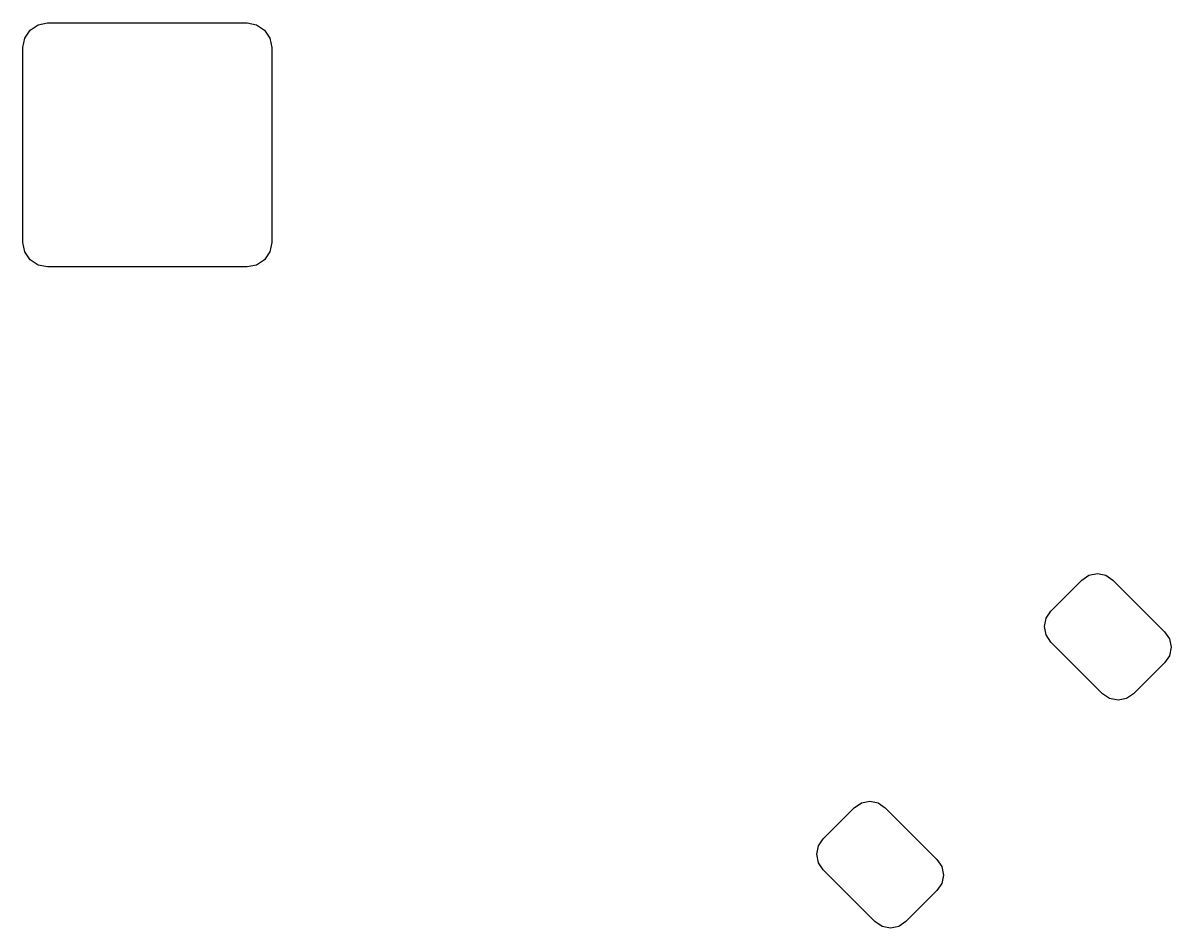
# Model space of a CAD drawing. Extents: x 101 to 518, y -308 to -134.
# Drawn here: x 474.58 to 486.35, y -242.39 to -233.12 of the extents above; entities that cross this region are included whole.
import ezdxf

# ---------------------------------------------------------------- set-up
doc = ezdxf.new("R2010")
doc.units = 0
doc.layers.add('BLACK', color=7, linetype='CONTINUOUS')

msp = doc.modelspace()

# ---------------------------------------------------------------- linework, layer by layer
at = {"layer": 'BLACK', "linetype": 'CONTINUOUS'}
for p, q in [((474.655871, -233.189776), (474.736977, -233.135583)), ((474.736977, -233.135583), (474.832648, -233.116553)), ((474.832648, -233.116553), (476.882648, -233.116553)), ((476.882648, -233.116553), (476.978319, -233.135583)), ((476.978319, -233.135583), (477.059425, -233.189776)), ((474.582648, -233.366553), (474.601678, -233.270882)), ((474.601678, -233.270882), (474.655871, -233.189776)), ((477.059425, -233.189776), (477.113618, -233.270882)), ((477.113618, -233.270882), (477.132648, -233.366553)), ((474.582648, -235.366553), (474.582648, -233.366553)), ((477.132648, -233.366553), (477.132648, -235.366553)), ((474.601678, -235.462224), (474.582648, -235.366553)), ((477.132648, -235.366553), (477.113618, -235.462224)), ((474.655871, -235.54333), (474.601678, -235.462224)), ((477.113618, -235.462224), (477.059425, -235.54333)), ((474.736977, -235.597523), (474.655871, -235.54333)), ((474.832648, -235.616553), (474.736977, -235.597523)), ((476.882648, -235.616553), (474.832648, -235.616553)), ((476.978319, -235.597523), (476.882648, -235.616553)), ((477.059425, -235.54333), (476.978319, -235.597523)), ((485.437778, -238.824524), (485.510773, -238.77575)), ((485.510773, -238.77575), (485.596877, -238.758623)), ((485.596877, -238.758623), (485.682981, -238.77575)), ((485.682981, -238.77575), (485.755976, -238.824524)), ((485.11958, -239.142722), (485.437778, -238.824524)), ((485.755976, -238.824524), (486.286306, -239.354854)), ((485.070806, -239.215717), (485.11958, -239.142722)), ((485.053679, -239.301821), (485.070806, -239.215717)), ((485.070806, -239.387925), (485.053679, -239.301821)), ((485.11958, -239.46092), (485.070806, -239.387925)), ((486.286306, -239.354854), (486.33508, -239.427849)), ((485.64991, -239.99125), (485.11958, -239.46092)), ((486.33508, -239.427849), (486.352207, -239.513953)), ((486.33508, -239.600057), (486.286306, -239.673052)), ((486.352207, -239.513953), (486.33508, -239.600057)), ((486.286306, -239.673052), (485.968108, -239.99125)), ((485.722905, -240.040024), (485.64991, -239.99125)), ((485.809009, -240.057151), (485.722905, -240.040024)), ((485.895113, -240.040024), (485.809009, -240.057151)), ((485.968108, -239.99125), (485.895113, -240.040024)), ((482.786128, -241.476174), (483.104326, -241.157976)), ((483.104326, -241.157976), (483.177321, -241.109202)), ((483.177321, -241.109202), (483.263425, -241.092075)), ((483.263425, -241.092075), (483.349529, -241.109202)), ((483.349529, -241.109202), (483.422524, -241.157976)), ((483.422524, -241.157976), (483.952854, -241.688306)), ((482.737354, -241.549169), (482.786128, -241.476174)), ((482.720227, -241.635273), (482.737354, -241.549169)), ((482.737354, -241.721377), (482.720227, -241.635273)), ((482.786128, -241.794372), (482.737354, -241.721377)), ((483.952854, -241.688306), (484.001628, -241.761301)), ((483.316458, -242.324702), (482.786128, -241.794372)), ((484.001628, -241.761301), (484.018755, -241.847405)), ((484.018755, -241.847405), (484.001628, -241.933509)), ((484.001628, -241.933509), (483.952854, -242.006504)), ((483.952854, -242.006504), (483.634656, -242.324702)), ((483.389453, -242.373476), (483.316458, -242.324702)), ((483.634656, -242.324702), (483.561661, -242.373476)), ((483.475557, -242.390603), (483.389453, -242.373476)), ((483.561661, -242.373476), (483.475557, -242.390603))]:
    msp.add_line(p, q, dxfattribs=at)

doc.saveas('drawing.dxf')
